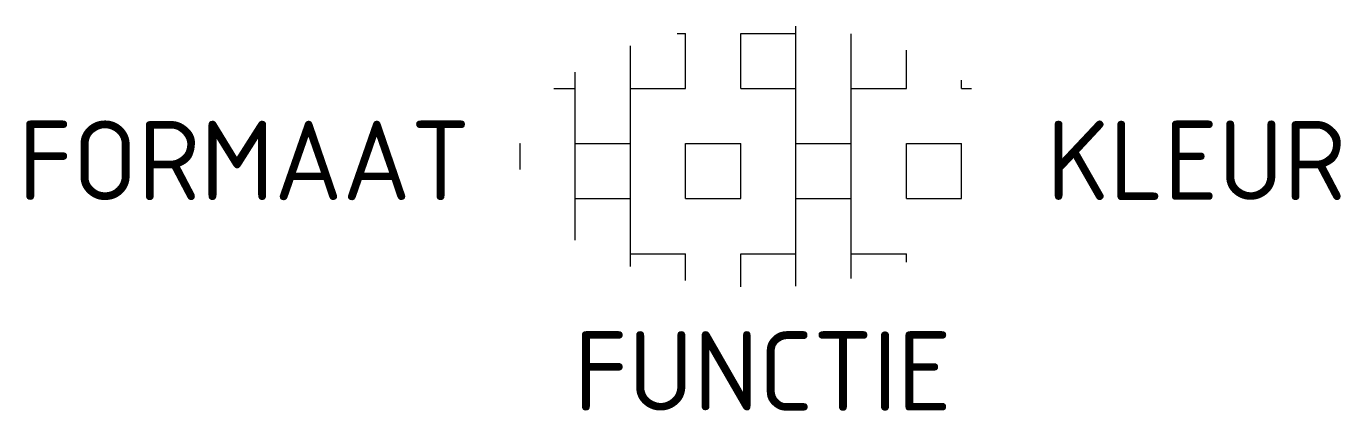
# Model space of a CAD drawing. Header units: metres. Extents: x -16.7 to 13.1, y -5.8 to 2.9.
import ezdxf
from ezdxf.enums import TextEntityAlignment as Align

# ---------------------------------------------------------------- set-up
doc = ezdxf.new("R2010")
doc.units = ezdxf.units.M
doc.styles.add('NLCS-ISO', font='NLCS-ISO.ttf')

msp = doc.modelspace()

# ---------------------------------------------------------------- linework, layer by layer
for p, q in [((-1.94, 2.786), (-1.746, 2.786)), ((-1.746, 1.536), (-1.746, 2.786)), ((-0.496, 2.786), (0.754, 2.786)), ((-0.496, 1.536), (-0.496, 2.786)), ((0.754, -2.947), (0.754, 2.947)), ((2.004, -2.772), (2.004, 2.772)), ((-2.996, -2.5), (-2.996, 2.5)), ((3.254, 1.536), (3.254, 2.404)), ((-4.246, -1.904), (-4.246, 1.904)), ((-4.732, 1.536), (-4.246, 1.536)), ((-2.996, 1.536), (-1.746, 1.536)), ((-0.496, 1.536), (0.754, 1.536)), ((2.004, 1.536), (3.254, 1.536)), ((4.504, 1.536), (4.504, 1.723)), ((4.504, 1.536), (4.732, 1.536)), ((-5.499, 0.286), (-5.496, 0.286)), ((-5.496, -0.306), (-5.496, 0.286)), ((-4.246, 0.286), (-2.996, 0.286)), ((-1.746, 0.286), (-0.496, 0.286)), ((-1.746, -0.964), (-1.746, 0.286)), ((-0.496, -0.964), (-0.496, 0.286)), ((0.754, 0.286), (2.004, 0.286)), ((3.254, 0.286), (4.504, 0.286)), ((3.254, -0.964), (3.254, 0.286)), ((4.504, -0.964), (4.504, 0.286)), ((-4.246, -0.964), (-2.996, -0.964)), ((-1.746, -0.964), (-0.496, -0.964)), ((0.754, -0.964), (2.004, -0.964)), ((3.254, -0.964), (4.504, -0.964)), ((-2.996, -2.214), (-1.746, -2.214)), ((-1.746, -2.823), (-1.746, -2.214)), ((-0.496, -2.214), (0.754, -2.214)), ((-0.496, -2.963), (-0.496, -2.214)), ((2.004, -2.214), (3.254, -2.214)), ((3.254, -2.404), (3.254, -2.214))]:
    msp.add_line(p, q)

# ---------------------------------------------------------------- texts
at = {"style": 'NLCS-ISO'}
msp.add_attdef('FORMAAT', text='', height=1.8, dxfattribs=at).set_placement((-6.621, -0.096), align=Align.MIDDLE_RIGHT)
msp.add_attdef('KLEUR', text='', height=1.8, dxfattribs=at).set_placement((6.429, -0.096), align=Align.MIDDLE_LEFT)
at = {"style": 'NLCS-ISO', "flags": 1}
msp.add_attdef('FUNCTIE', text='', height=1.8, dxfattribs=at).set_placement((0, -3.975), align=Align.TOP_CENTER)

doc.saveas('drawing.dxf')
